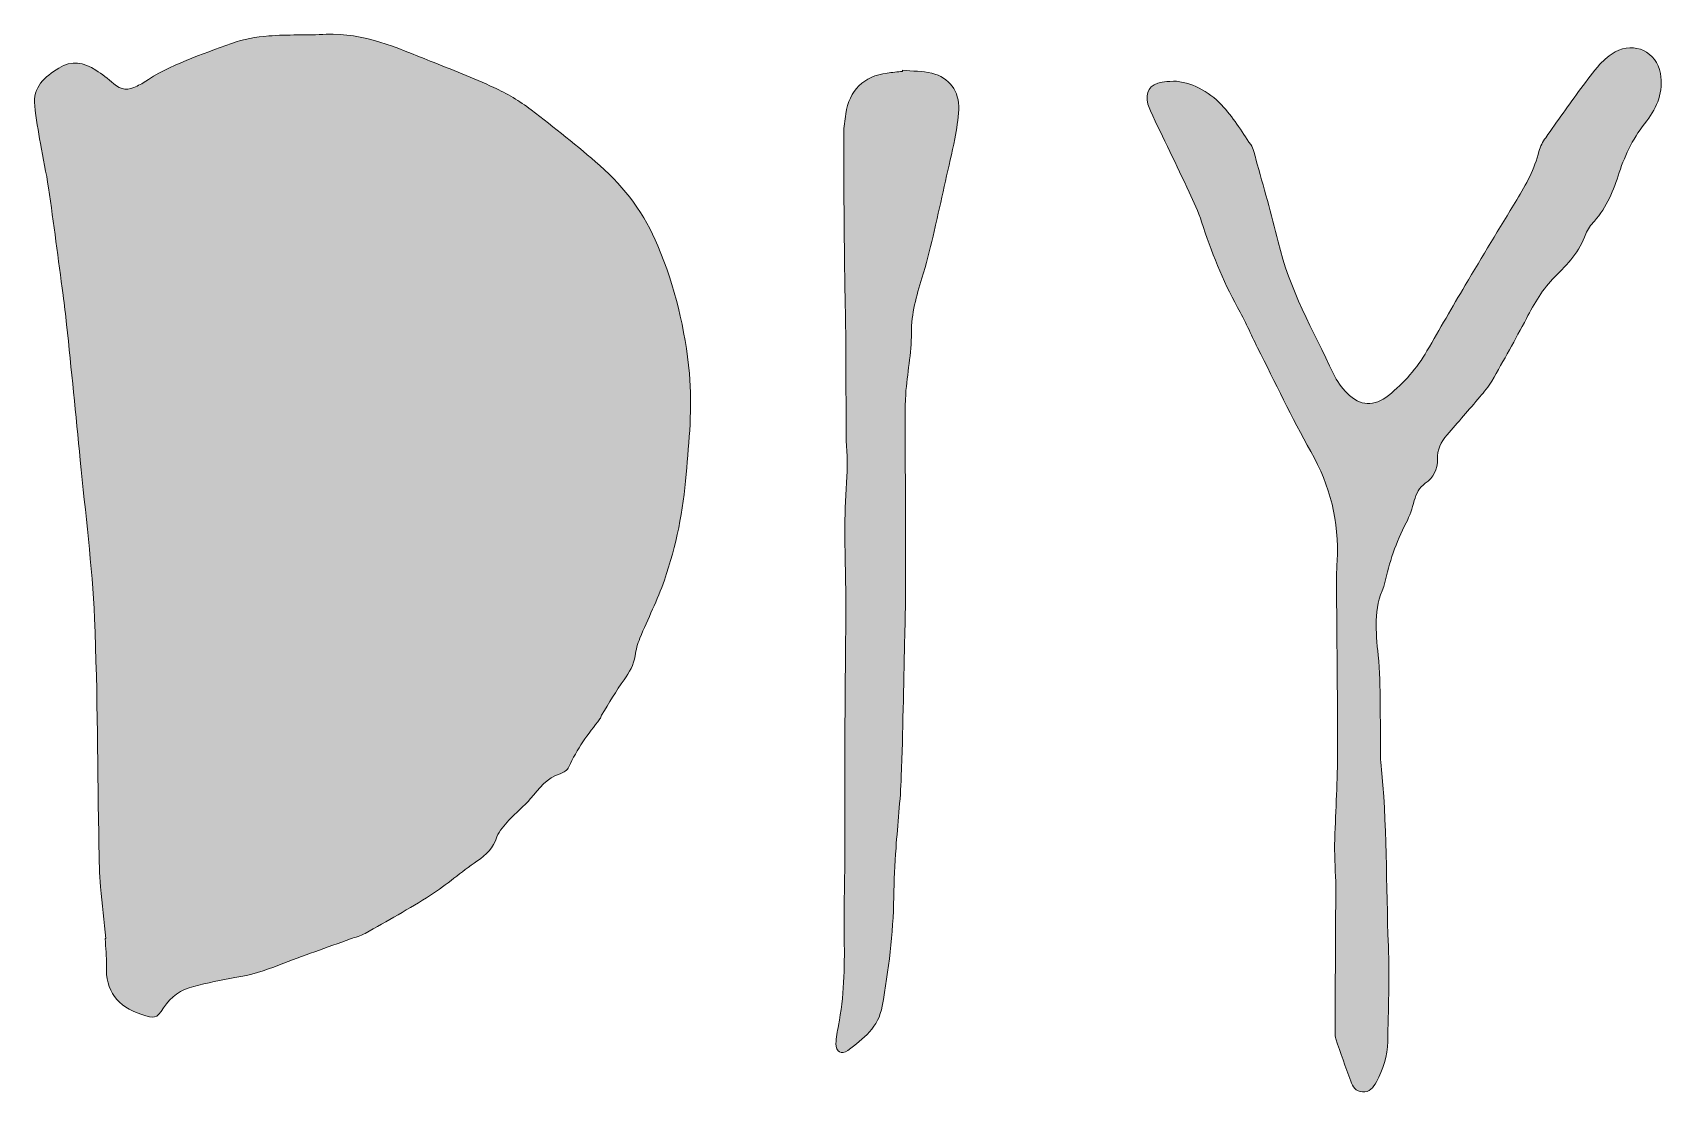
# Model space of a CAD drawing. Header units: inches. Extents: x -0.378 to 0.446, y -0.017 to 0.191.
# Drawn here: x 0.1444 to 0.4462, y -0.012 to 0.184 of the extents above; entities that cross this region are included whole.
import ezdxf

# ---------------------------------------------------------------- set-up
doc = ezdxf.new("R2010")
doc.units = ezdxf.units.IN
doc.header["$MEASUREMENT"] = 0
doc.layers.add('Layer 1', color=7, linetype='Continuous')

# ---------------------------------------------------------------- blocks, each defined once
blk = doc.blocks.new('block 2')
at = {"layer": 'Layer 1'}
h = blk.add_hatch(color=7, dxfattribs=at)
h.dxf.hatch_style = 2
edge = h.paths.add_edge_path()
edge.add_spline(control_points=[(0.26008, 0.1446), (0.25765, 0.15041), (0.25402, 0.15534), (0.24934, 0.15944), (0.24524, 0.16304), (0.24096, 0.16646), (0.23661, 0.16976), (0.2345, 0.17138), (0.23215, 0.17277), (0.22973, 0.17389), (0.22589, 0.17568), (0.22192, 0.17722), (0.21797, 0.17878), (0.21176, 0.18122), (0.20566, 0.18404), (0.19873, 0.18372), (0.19517, 0.18355), (0.1916, 0.1837), (0.18806, 0.18342), (0.18575, 0.18324), (0.18338, 0.18282), (0.18121, 0.18203), (0.1756, 0.17997), (0.16987, 0.17815), (0.16485, 0.17475), (0.16449, 0.17451), (0.16408, 0.17435), (0.1637, 0.17414), (0.16215, 0.17328), (0.16075, 0.17342), (0.15939, 0.17459), (0.15834, 0.1755), (0.15723, 0.17634), (0.15607, 0.1771), (0.15388, 0.17852), (0.15159, 0.17895), (0.14922, 0.17748), (0.1466, 0.17587), (0.14438, 0.17396), (0.14477, 0.17047), (0.14504, 0.16815), (0.14541, 0.16583), (0.14581, 0.16353), (0.14628, 0.16079), (0.14692, 0.15809), (0.14732, 0.15535), (0.14827, 0.14874), (0.14913, 0.14211), (0.15001, 0.13549), (0.15025, 0.13369), (0.15048, 0.13188), (0.15067, 0.13007), (0.15152, 0.1217), (0.15239, 0.11333), (0.15319, 0.10496), (0.15413, 0.09521), (0.15541, 0.08546), (0.15583, 0.07568), (0.15643, 0.06156), (0.15639, 0.04741), (0.15665, 0.03327), (0.15669, 0.03085), (0.15676, 0.02842), (0.15696, 0.026), (0.15721, 0.02281), (0.1576, 0.01962), (0.15793, 0.01643), (0.1579, 0.01643), (0.15786, 0.01642), (0.15782, 0.01642), (0.1579, 0.01477), (0.15807, 0.01312), (0.15802, 0.01148), (0.15789, 0.00675), (0.16004, 0.00384), (0.16456, 0.00241), (0.16691, 0.00167), (0.16722, 0.00148), (0.16862, 0.00362), (0.16999, 0.0057), (0.17181, 0.00702), (0.17419, 0.00759), (0.17672, 0.00819), (0.17925, 0.00884), (0.18182, 0.00922), (0.18468, 0.00964), (0.18736, 0.01051), (0.19004, 0.01156), (0.1944, 0.01328), (0.19883, 0.01478), (0.20323, 0.01638), (0.20412, 0.0167), (0.20508, 0.01693), (0.2059, 0.01739), (0.20996, 0.0197), (0.21408, 0.02195), (0.21802, 0.02447), (0.221, 0.02638), (0.22367, 0.02878), (0.22661, 0.03076), (0.22834, 0.03193), (0.22959, 0.03324), (0.23031, 0.03525), (0.23072, 0.0364), (0.23167, 0.0374), (0.23252, 0.03833), (0.2338, 0.03972), (0.23528, 0.04093), (0.23653, 0.04234), (0.23813, 0.04415), (0.23949, 0.04619), (0.24201, 0.04694), (0.24263, 0.04712), (0.24336, 0.04764), (0.24361, 0.04819), (0.24506, 0.05146), (0.24716, 0.0543), (0.24937, 0.05707), (0.24952, 0.05726), (0.24953, 0.05756), (0.24967, 0.05778), (0.25104, 0.05998), (0.25232, 0.06224), (0.25384, 0.06433), (0.25484, 0.0657), (0.25558, 0.06708), (0.25585, 0.06876), (0.25603, 0.06986), (0.25633, 0.07097), (0.25675, 0.072), (0.25824, 0.0756), (0.26002, 0.07909), (0.26129, 0.08277), (0.26348, 0.0891), (0.2648, 0.09563), (0.26533, 0.10233), (0.26583, 0.10854), (0.26651, 0.11465), (0.26591, 0.12098), (0.26512, 0.12922), (0.26325, 0.13702), (0.26008, 0.1446)], knot_values=[0, 0, 0, 0, 1, 1, 1, 2, 2, 2, 3, 3, 3, 4, 4, 4, 5, 5, 5, 6, 6, 6, 7, 7, 7, 8, 8, 8, 9, 9, 9, 10, 10, 10, 11, 11, 11, 12, 12, 12, 13, 13, 13, 14, 14, 14, 15, 15, 15, 16, 16, 16, 17, 17, 17, 18, 18, 18, 19, 19, 19, 20, 20, 20, 21, 21, 21, 22, 22, 22, 23, 23, 23, 24, 24, 24, 25, 25, 25, 26, 26, 26, 27, 27, 27, 28, 28, 28, 29, 29, 29, 30, 30, 30, 31, 31, 31, 32, 32, 32, 33, 33, 33, 34, 34, 34, 35, 35, 35, 36, 36, 36, 37, 37, 37, 38, 38, 38, 39, 39, 39, 40, 40, 40, 41, 41, 41, 42, 42, 42, 43, 43, 43, 44, 44, 44, 45, 45, 45, 46, 46, 46, 47, 47, 47, 47], degree=3, periodic=1)
h = blk.add_hatch(color=7, dxfattribs=at)
h.dxf.hatch_style = 2
edge = h.paths.add_edge_path()
edge.add_spline(control_points=[(0.44559, 0.17646), (0.4449, 0.18048), (0.4408, 0.18244), (0.43723, 0.18046), (0.43619, 0.17988), (0.43522, 0.17907), (0.43442, 0.17818), (0.43315, 0.17677), (0.43201, 0.17522), (0.43089, 0.17369), (0.42868, 0.17068), (0.42651, 0.16766), (0.42438, 0.1646), (0.42384, 0.16384), (0.42334, 0.16297), (0.42312, 0.16207), (0.42231, 0.15882), (0.42075, 0.15594), (0.41902, 0.15312), (0.41581, 0.14786), (0.41263, 0.14258), (0.40948, 0.13729), (0.40709, 0.13327), (0.40477, 0.1292), (0.40241, 0.12515), (0.40056, 0.12196), (0.39817, 0.11922), (0.39529, 0.11693), (0.39262, 0.1148), (0.39003, 0.11491), (0.38762, 0.11733), (0.3866, 0.11835), (0.38573, 0.11962), (0.38511, 0.12092), (0.38133, 0.1289), (0.37691, 0.13661), (0.37486, 0.14533), (0.37365, 0.15048), (0.37214, 0.15555), (0.37074, 0.16065), (0.37049, 0.16156), (0.3703, 0.16257), (0.36979, 0.16332), (0.36808, 0.16583), (0.36647, 0.16847), (0.3644, 0.17065), (0.36192, 0.17326), (0.35875, 0.17491), (0.35547, 0.17508), (0.35447, 0.17498), (0.35394, 0.17496), (0.35343, 0.17487), (0.35104, 0.17444), (0.35017, 0.1731), (0.35078, 0.17078), (0.35089, 0.17036), (0.35104, 0.16995), (0.35122, 0.16956), (0.35361, 0.16455), (0.35604, 0.15955), (0.3584, 0.15453), (0.35925, 0.15273), (0.3601, 0.15091), (0.36071, 0.14902), (0.36248, 0.14356), (0.36455, 0.13824), (0.36736, 0.13321), (0.36871, 0.13079), (0.36981, 0.12823), (0.37106, 0.12575), (0.37432, 0.11933), (0.37737, 0.11279), (0.38092, 0.10653), (0.38451, 0.1002), (0.38617, 0.09357), (0.38578, 0.08635), (0.38567, 0.08436), (0.38565, 0.08236), (0.38567, 0.08037), (0.38573, 0.0703), (0.38589, 0.06024), (0.38586, 0.05017), (0.38584, 0.04471), (0.38544, 0.03926), (0.38532, 0.0338), (0.38526, 0.0312), (0.38552, 0.0286), (0.38552, 0.026), (0.3855, 0.01698), (0.38543, 0.00796), (0.3854, -0.00105), (0.38539, -0.0014), (0.38543, -0.00176), (0.38554, -0.00208), (0.38644, -0.00471), (0.38733, -0.00734), (0.38829, -0.00994), (0.38866, -0.01092), (0.38922, -0.01187), (0.39045, -0.01194), (0.39177, -0.01201), (0.3925, -0.01112), (0.39304, -0.01009), (0.39429, -0.00776), (0.39509, -0.00528), (0.39514, -0.00263), (0.39525, 0.00326), (0.39551, 0.00916), (0.39527, 0.01505), (0.39481, 0.02639), (0.39506, 0.03778), (0.39386, 0.04909), (0.39379, 0.04969), (0.39383, 0.05031), (0.39382, 0.05092), (0.3937, 0.0569), (0.39393, 0.06292), (0.39337, 0.06886), (0.39296, 0.07324), (0.39249, 0.07745), (0.39444, 0.08156), (0.39451, 0.08172), (0.39451, 0.0819), (0.39455, 0.08207), (0.39543, 0.08598), (0.39665, 0.08975), (0.39853, 0.09332), (0.39921, 0.09461), (0.39967, 0.09604), (0.40006, 0.09745), (0.40042, 0.09875), (0.40096, 0.09986), (0.40209, 0.10066), (0.40361, 0.10174), (0.40441, 0.10323), (0.40434, 0.10511), (0.40427, 0.10688), (0.40502, 0.10831), (0.40612, 0.1096), (0.40813, 0.11196), (0.41019, 0.11429), (0.4122, 0.11666), (0.41298, 0.11758), (0.4138, 0.11851), (0.4144, 0.11956), (0.41659, 0.1234), (0.41875, 0.12725), (0.42081, 0.13116), (0.42228, 0.13394), (0.42381, 0.13667), (0.42607, 0.13886), (0.42847, 0.14117), (0.43062, 0.1436), (0.43182, 0.14679), (0.43214, 0.14766), (0.43275, 0.14847), (0.43338, 0.14917), (0.4357, 0.15176), (0.43692, 0.1549), (0.43798, 0.15813), (0.43912, 0.16162), (0.44074, 0.16482), (0.44307, 0.16772), (0.44508, 0.17022), (0.44615, 0.17318), (0.44559, 0.17646)], knot_values=[0, 0, 0, 0, 1, 1, 1, 2, 2, 2, 3, 3, 3, 4, 4, 4, 5, 5, 5, 6, 6, 6, 7, 7, 7, 8, 8, 8, 9, 9, 9, 10, 10, 10, 11, 11, 11, 12, 12, 12, 13, 13, 13, 14, 14, 14, 15, 15, 15, 16, 16, 16, 17, 17, 17, 18, 18, 18, 19, 19, 19, 20, 20, 20, 21, 21, 21, 22, 22, 22, 23, 23, 23, 24, 24, 24, 25, 25, 25, 26, 26, 26, 27, 27, 27, 28, 28, 28, 29, 29, 29, 30, 30, 30, 31, 31, 31, 32, 32, 32, 33, 33, 33, 34, 34, 34, 35, 35, 35, 36, 36, 36, 37, 37, 37, 38, 38, 38, 39, 39, 39, 40, 40, 40, 41, 41, 41, 42, 42, 42, 43, 43, 43, 44, 44, 44, 45, 45, 45, 46, 46, 46, 47, 47, 47, 48, 48, 48, 49, 49, 49, 50, 50, 50, 51, 51, 51, 52, 52, 52, 53, 53, 53, 54, 54, 54, 55, 55, 55, 55], degree=3, periodic=1)
h = blk.add_hatch(color=7, dxfattribs=at)
h.dxf.hatch_style = 2
edge = h.paths.add_edge_path()
edge.add_spline(control_points=[(0.31077, 0.17652), (0.30903, 0.17693), (0.30718, 0.1769), (0.30538, 0.17707), (0.30537, 0.177), (0.30536, 0.17693), (0.30536, 0.17686), (0.30441, 0.17676), (0.30346, 0.17669), (0.30251, 0.17656), (0.29818, 0.176), (0.2955, 0.17336), (0.29484, 0.16899), (0.29467, 0.16779), (0.29448, 0.16658), (0.29448, 0.16537), (0.29449, 0.15792), (0.29453, 0.15046), (0.2946, 0.14301), (0.29465, 0.13789), (0.29481, 0.13278), (0.29485, 0.12766), (0.29491, 0.12159), (0.29488, 0.11552), (0.29492, 0.10945), (0.29494, 0.10694), (0.29528, 0.10441), (0.29507, 0.10192), (0.29455, 0.09577), (0.29467, 0.08962), (0.2948, 0.08346), (0.29493, 0.07731), (0.2948, 0.07116), (0.29477, 0.065), (0.29474, 0.05954), (0.29467, 0.05408), (0.29466, 0.04862), (0.29465, 0.04298), (0.2947, 0.03735), (0.29468, 0.03172), (0.29466, 0.02661), (0.29446, 0.02149), (0.29456, 0.01638), (0.29467, 0.01099), (0.29451, 0.00565), (0.29351, 0.00035), (0.2933, -0.00076), (0.29303, -0.00188), (0.29304, -0.00299), (0.29304, -0.00454), (0.29404, -0.00515), (0.29524, -0.00426), (0.29809, -0.00213), (0.30092, 0.00007), (0.3016, 0.00394), (0.30277, 0.01061), (0.30364, 0.01731), (0.30373, 0.0241), (0.30378, 0.02713), (0.30394, 0.03016), (0.30415, 0.03319), (0.30444, 0.0376), (0.30497, 0.042), (0.30513, 0.04642), (0.30543, 0.05473), (0.30554, 0.06305), (0.30574, 0.07137), (0.3058, 0.07414), (0.30591, 0.07692), (0.30591, 0.07969), (0.30592, 0.0894), (0.30588, 0.09911), (0.30586, 0.10882), (0.30586, 0.11158), (0.30575, 0.11436), (0.30594, 0.11712), (0.3062, 0.12092), (0.30703, 0.1247), (0.307, 0.12849), (0.30698, 0.13208), (0.30793, 0.13532), (0.30895, 0.13864), (0.30974, 0.14119), (0.31037, 0.1438), (0.31104, 0.14639), (0.31124, 0.14715), (0.31136, 0.14792), (0.31153, 0.14868), (0.3127, 0.15392), (0.31392, 0.15916), (0.31503, 0.16441), (0.3154, 0.16619), (0.31566, 0.16801), (0.31575, 0.16982), (0.3159, 0.17317), (0.31403, 0.17575), (0.31077, 0.17652)], knot_values=[0, 0, 0, 0, 1, 1, 1, 2, 2, 2, 3, 3, 3, 4, 4, 4, 5, 5, 5, 6, 6, 6, 7, 7, 7, 8, 8, 8, 9, 9, 9, 10, 10, 10, 11, 11, 11, 12, 12, 12, 13, 13, 13, 14, 14, 14, 15, 15, 15, 16, 16, 16, 17, 17, 17, 18, 18, 18, 19, 19, 19, 20, 20, 20, 21, 21, 21, 22, 22, 22, 23, 23, 23, 24, 24, 24, 25, 25, 25, 26, 26, 26, 27, 27, 27, 28, 28, 28, 29, 29, 29, 30, 30, 30, 31, 31, 31, 32, 32, 32, 32], degree=3, periodic=1)
at = {"layer": 'Layer 1', "lineweight": 0}
for points, knots in [([(0.26008, 0.1446), (0.25765, 0.15041), (0.25402, 0.15534), (0.24934, 0.15944), (0.24524, 0.16304), (0.24096, 0.16646), (0.23661, 0.16976), (0.2345, 0.17138), (0.23215, 0.17277), (0.22973, 0.17389), (0.22589, 0.17568), (0.22192, 0.17722), (0.21797, 0.17878), (0.21176, 0.18122), (0.20566, 0.18404), (0.19873, 0.18372), (0.19517, 0.18355), (0.1916, 0.1837), (0.18806, 0.18342), (0.18575, 0.18324), (0.18338, 0.18282), (0.18121, 0.18203), (0.1756, 0.17997), (0.16987, 0.17815), (0.16485, 0.17475), (0.16449, 0.17451), (0.16408, 0.17435), (0.1637, 0.17414), (0.16215, 0.17328), (0.16075, 0.17342), (0.15939, 0.17459), (0.15834, 0.1755), (0.15723, 0.17634), (0.15607, 0.1771), (0.15388, 0.17852), (0.15159, 0.17895), (0.14922, 0.17748), (0.1466, 0.17587), (0.14438, 0.17396), (0.14477, 0.17047), (0.14504, 0.16815), (0.14541, 0.16583), (0.14581, 0.16353), (0.14628, 0.16079), (0.14692, 0.15809), (0.14732, 0.15535), (0.14827, 0.14874), (0.14913, 0.14211), (0.15001, 0.13549), (0.15025, 0.13369), (0.15048, 0.13188), (0.15067, 0.13007), (0.15152, 0.1217), (0.15239, 0.11333), (0.15319, 0.10496), (0.15413, 0.09521), (0.15541, 0.08546), (0.15583, 0.07568), (0.15643, 0.06156), (0.15639, 0.04741), (0.15665, 0.03327), (0.15669, 0.03085), (0.15676, 0.02842), (0.15696, 0.026), (0.15721, 0.02281), (0.1576, 0.01962), (0.15793, 0.01643), (0.1579, 0.01643), (0.15786, 0.01642), (0.15782, 0.01642), (0.1579, 0.01477), (0.15807, 0.01312), (0.15802, 0.01148), (0.15789, 0.00675), (0.16004, 0.00384), (0.16456, 0.00241), (0.16691, 0.00167), (0.16722, 0.00148), (0.16862, 0.00362), (0.16999, 0.0057), (0.17181, 0.00702), (0.17419, 0.00759), (0.17672, 0.00819), (0.17925, 0.00884), (0.18182, 0.00922), (0.18468, 0.00964), (0.18736, 0.01051), (0.19004, 0.01156), (0.1944, 0.01328), (0.19883, 0.01478), (0.20323, 0.01638), (0.20412, 0.0167), (0.20508, 0.01693), (0.2059, 0.01739), (0.20996, 0.0197), (0.21408, 0.02195), (0.21802, 0.02447), (0.221, 0.02638), (0.22367, 0.02878), (0.22661, 0.03076), (0.22834, 0.03193), (0.22959, 0.03324), (0.23031, 0.03525), (0.23072, 0.0364), (0.23167, 0.0374), (0.23252, 0.03833), (0.2338, 0.03972), (0.23528, 0.04093), (0.23653, 0.04234), (0.23813, 0.04415), (0.23949, 0.04619), (0.24201, 0.04694), (0.24263, 0.04712), (0.24336, 0.04764), (0.24361, 0.04819), (0.24506, 0.05146), (0.24716, 0.0543), (0.24937, 0.05707), (0.24952, 0.05726), (0.24953, 0.05756), (0.24967, 0.05778), (0.25104, 0.05998), (0.25232, 0.06224), (0.25384, 0.06433), (0.25484, 0.0657), (0.25558, 0.06708), (0.25585, 0.06876), (0.25603, 0.06986), (0.25633, 0.07097), (0.25675, 0.072), (0.25824, 0.0756), (0.26002, 0.07909), (0.26129, 0.08277), (0.26348, 0.0891), (0.2648, 0.09563), (0.26533, 0.10233), (0.26583, 0.10854), (0.26651, 0.11465), (0.26591, 0.12098), (0.26512, 0.12922), (0.26325, 0.13702), (0.26008, 0.1446)], [0, 0, 0, 0, 1, 1, 1, 2, 2, 2, 3, 3, 3, 4, 4, 4, 5, 5, 5, 6, 6, 6, 7, 7, 7, 8, 8, 8, 9, 9, 9, 10, 10, 10, 11, 11, 11, 12, 12, 12, 13, 13, 13, 14, 14, 14, 15, 15, 15, 16, 16, 16, 17, 17, 17, 18, 18, 18, 19, 19, 19, 20, 20, 20, 21, 21, 21, 22, 22, 22, 23, 23, 23, 24, 24, 24, 25, 25, 25, 26, 26, 26, 27, 27, 27, 28, 28, 28, 29, 29, 29, 30, 30, 30, 31, 31, 31, 32, 32, 32, 33, 33, 33, 34, 34, 34, 35, 35, 35, 36, 36, 36, 37, 37, 37, 38, 38, 38, 39, 39, 39, 40, 40, 40, 41, 41, 41, 42, 42, 42, 43, 43, 43, 44, 44, 44, 45, 45, 45, 46, 46, 46, 47, 47, 47, 47]), ([(0.44559, 0.17646), (0.4449, 0.18048), (0.4408, 0.18244), (0.43723, 0.18046), (0.43619, 0.17988), (0.43522, 0.17907), (0.43442, 0.17818), (0.43315, 0.17677), (0.43201, 0.17522), (0.43089, 0.17369), (0.42868, 0.17068), (0.42651, 0.16766), (0.42438, 0.1646), (0.42384, 0.16384), (0.42334, 0.16297), (0.42312, 0.16207), (0.42231, 0.15882), (0.42075, 0.15594), (0.41902, 0.15312), (0.41581, 0.14786), (0.41263, 0.14258), (0.40948, 0.13729), (0.40709, 0.13327), (0.40477, 0.1292), (0.40241, 0.12515), (0.40056, 0.12196), (0.39817, 0.11922), (0.39529, 0.11693), (0.39262, 0.1148), (0.39003, 0.11491), (0.38762, 0.11733), (0.3866, 0.11835), (0.38573, 0.11962), (0.38511, 0.12092), (0.38133, 0.1289), (0.37691, 0.13661), (0.37486, 0.14533), (0.37365, 0.15048), (0.37214, 0.15555), (0.37074, 0.16065), (0.37049, 0.16156), (0.3703, 0.16257), (0.36979, 0.16332), (0.36808, 0.16583), (0.36647, 0.16847), (0.3644, 0.17065), (0.36192, 0.17326), (0.35875, 0.17491), (0.35547, 0.17508), (0.35447, 0.17498), (0.35394, 0.17496), (0.35343, 0.17487), (0.35104, 0.17444), (0.35017, 0.1731), (0.35078, 0.17078), (0.35089, 0.17036), (0.35104, 0.16995), (0.35122, 0.16956), (0.35361, 0.16455), (0.35604, 0.15955), (0.3584, 0.15453), (0.35925, 0.15273), (0.3601, 0.15091), (0.36071, 0.14902), (0.36248, 0.14356), (0.36455, 0.13824), (0.36736, 0.13321), (0.36871, 0.13079), (0.36981, 0.12823), (0.37106, 0.12575), (0.37432, 0.11933), (0.37737, 0.11279), (0.38092, 0.10653), (0.38451, 0.1002), (0.38617, 0.09357), (0.38578, 0.08635), (0.38567, 0.08436), (0.38565, 0.08236), (0.38567, 0.08037), (0.38573, 0.0703), (0.38589, 0.06024), (0.38586, 0.05017), (0.38584, 0.04471), (0.38544, 0.03926), (0.38532, 0.0338), (0.38526, 0.0312), (0.38552, 0.0286), (0.38552, 0.026), (0.3855, 0.01698), (0.38543, 0.00796), (0.3854, -0.00105), (0.38539, -0.0014), (0.38543, -0.00176), (0.38554, -0.00208), (0.38644, -0.00471), (0.38733, -0.00734), (0.38829, -0.00994), (0.38866, -0.01092), (0.38922, -0.01187), (0.39045, -0.01194), (0.39177, -0.01201), (0.3925, -0.01112), (0.39304, -0.01009), (0.39429, -0.00776), (0.39509, -0.00528), (0.39514, -0.00263), (0.39525, 0.00326), (0.39551, 0.00916), (0.39527, 0.01505), (0.39481, 0.02639), (0.39506, 0.03778), (0.39386, 0.04909), (0.39379, 0.04969), (0.39383, 0.05031), (0.39382, 0.05092), (0.3937, 0.0569), (0.39393, 0.06292), (0.39337, 0.06886), (0.39296, 0.07324), (0.39249, 0.07745), (0.39444, 0.08156), (0.39451, 0.08172), (0.39451, 0.0819), (0.39455, 0.08207), (0.39543, 0.08598), (0.39665, 0.08975), (0.39853, 0.09332), (0.39921, 0.09461), (0.39967, 0.09604), (0.40006, 0.09745), (0.40042, 0.09875), (0.40096, 0.09986), (0.40209, 0.10066), (0.40361, 0.10174), (0.40441, 0.10323), (0.40434, 0.10511), (0.40427, 0.10688), (0.40502, 0.10831), (0.40612, 0.1096), (0.40813, 0.11196), (0.41019, 0.11429), (0.4122, 0.11666), (0.41298, 0.11758), (0.4138, 0.11851), (0.4144, 0.11956), (0.41659, 0.1234), (0.41875, 0.12725), (0.42081, 0.13116), (0.42228, 0.13394), (0.42381, 0.13667), (0.42607, 0.13886), (0.42847, 0.14117), (0.43062, 0.1436), (0.43182, 0.14679), (0.43214, 0.14766), (0.43275, 0.14847), (0.43338, 0.14917), (0.4357, 0.15176), (0.43692, 0.1549), (0.43798, 0.15813), (0.43912, 0.16162), (0.44074, 0.16482), (0.44307, 0.16772), (0.44508, 0.17022), (0.44615, 0.17318), (0.44559, 0.17646)], [0, 0, 0, 0, 1, 1, 1, 2, 2, 2, 3, 3, 3, 4, 4, 4, 5, 5, 5, 6, 6, 6, 7, 7, 7, 8, 8, 8, 9, 9, 9, 10, 10, 10, 11, 11, 11, 12, 12, 12, 13, 13, 13, 14, 14, 14, 15, 15, 15, 16, 16, 16, 17, 17, 17, 18, 18, 18, 19, 19, 19, 20, 20, 20, 21, 21, 21, 22, 22, 22, 23, 23, 23, 24, 24, 24, 25, 25, 25, 26, 26, 26, 27, 27, 27, 28, 28, 28, 29, 29, 29, 30, 30, 30, 31, 31, 31, 32, 32, 32, 33, 33, 33, 34, 34, 34, 35, 35, 35, 36, 36, 36, 37, 37, 37, 38, 38, 38, 39, 39, 39, 40, 40, 40, 41, 41, 41, 42, 42, 42, 43, 43, 43, 44, 44, 44, 45, 45, 45, 46, 46, 46, 47, 47, 47, 48, 48, 48, 49, 49, 49, 50, 50, 50, 51, 51, 51, 52, 52, 52, 53, 53, 53, 54, 54, 54, 55, 55, 55, 55]), ([(0.31077, 0.17652), (0.30903, 0.17693), (0.30718, 0.1769), (0.30538, 0.17707), (0.30537, 0.177), (0.30536, 0.17693), (0.30536, 0.17686), (0.30441, 0.17676), (0.30346, 0.17669), (0.30251, 0.17656), (0.29818, 0.176), (0.2955, 0.17336), (0.29484, 0.16899), (0.29467, 0.16779), (0.29448, 0.16658), (0.29448, 0.16537), (0.29449, 0.15792), (0.29453, 0.15046), (0.2946, 0.14301), (0.29465, 0.13789), (0.29481, 0.13278), (0.29485, 0.12766), (0.29491, 0.12159), (0.29488, 0.11552), (0.29492, 0.10945), (0.29494, 0.10694), (0.29528, 0.10441), (0.29507, 0.10192), (0.29455, 0.09577), (0.29467, 0.08962), (0.2948, 0.08346), (0.29493, 0.07731), (0.2948, 0.07116), (0.29477, 0.065), (0.29474, 0.05954), (0.29467, 0.05408), (0.29466, 0.04862), (0.29465, 0.04298), (0.2947, 0.03735), (0.29468, 0.03172), (0.29466, 0.02661), (0.29446, 0.02149), (0.29456, 0.01638), (0.29467, 0.01099), (0.29451, 0.00565), (0.29351, 0.00035), (0.2933, -0.00076), (0.29303, -0.00188), (0.29304, -0.00299), (0.29304, -0.00454), (0.29404, -0.00515), (0.29524, -0.00426), (0.29809, -0.00213), (0.30092, 0.00007), (0.3016, 0.00394), (0.30277, 0.01061), (0.30364, 0.01731), (0.30373, 0.0241), (0.30378, 0.02713), (0.30394, 0.03016), (0.30415, 0.03319), (0.30444, 0.0376), (0.30497, 0.042), (0.30513, 0.04642), (0.30543, 0.05473), (0.30554, 0.06305), (0.30574, 0.07137), (0.3058, 0.07414), (0.30591, 0.07692), (0.30591, 0.07969), (0.30592, 0.0894), (0.30588, 0.09911), (0.30586, 0.10882), (0.30586, 0.11158), (0.30575, 0.11436), (0.30594, 0.11712), (0.3062, 0.12092), (0.30703, 0.1247), (0.307, 0.12849), (0.30698, 0.13208), (0.30793, 0.13532), (0.30895, 0.13864), (0.30974, 0.14119), (0.31037, 0.1438), (0.31104, 0.14639), (0.31124, 0.14715), (0.31136, 0.14792), (0.31153, 0.14868), (0.3127, 0.15392), (0.31392, 0.15916), (0.31503, 0.16441), (0.3154, 0.16619), (0.31566, 0.16801), (0.31575, 0.16982), (0.3159, 0.17317), (0.31403, 0.17575), (0.31077, 0.17652)], [0, 0, 0, 0, 1, 1, 1, 2, 2, 2, 3, 3, 3, 4, 4, 4, 5, 5, 5, 6, 6, 6, 7, 7, 7, 8, 8, 8, 9, 9, 9, 10, 10, 10, 11, 11, 11, 12, 12, 12, 13, 13, 13, 14, 14, 14, 15, 15, 15, 16, 16, 16, 17, 17, 17, 18, 18, 18, 19, 19, 19, 20, 20, 20, 21, 21, 21, 22, 22, 22, 23, 23, 23, 24, 24, 24, 25, 25, 25, 26, 26, 26, 27, 27, 27, 28, 28, 28, 29, 29, 29, 30, 30, 30, 31, 31, 31, 32, 32, 32, 32])]:
    blk.add_open_spline(points, degree=3, knots=knots, dxfattribs=at)

msp = doc.modelspace()

# ---------------------------------------------------------------- block references
at = {"layer": 'Layer 1'}
msp.add_blockref('block 2', (0, 0), dxfattribs=at)

doc.saveas('drawing.dxf')
